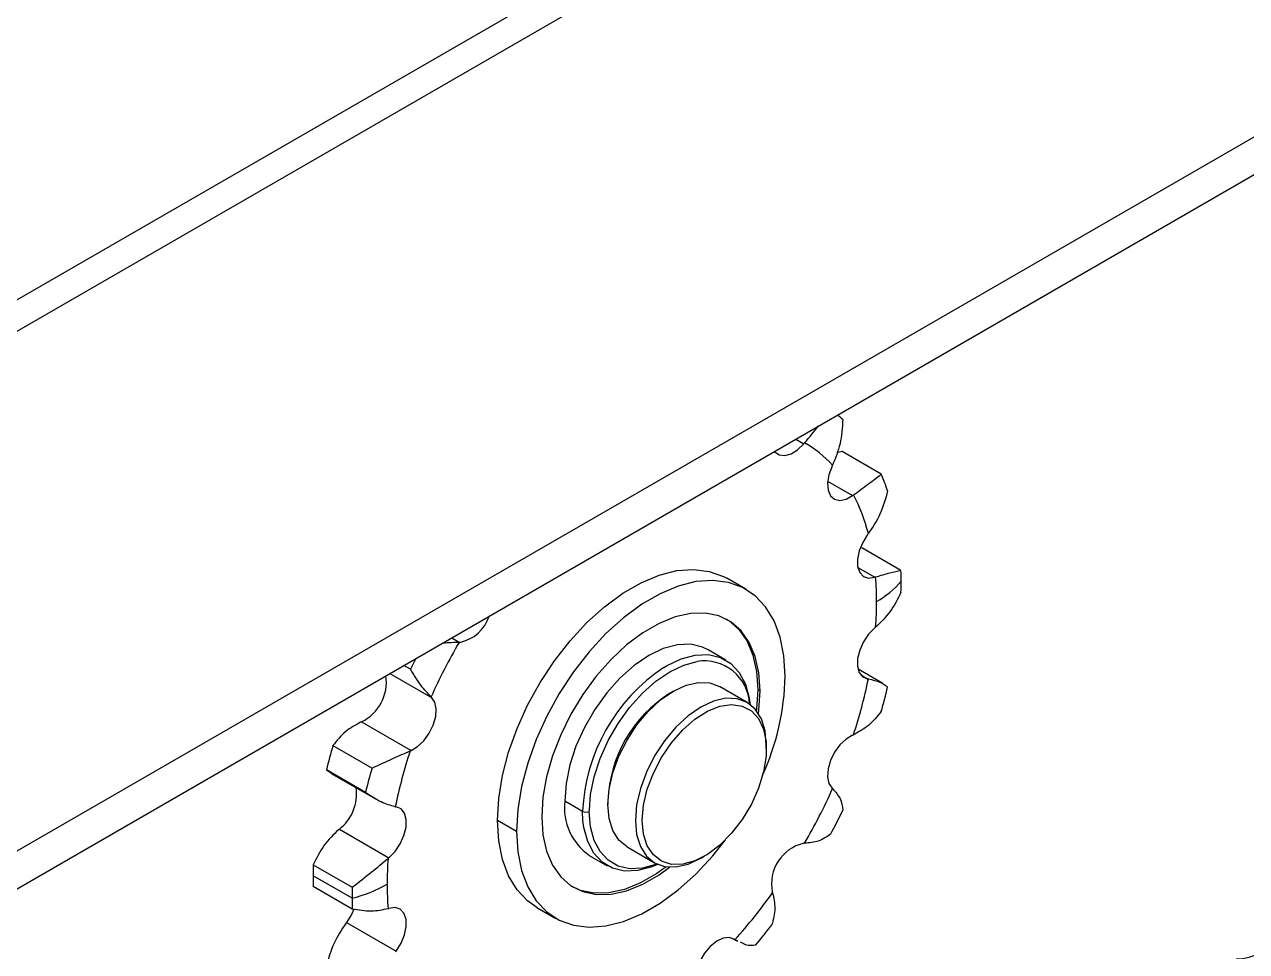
# Model space of a CAD drawing. Header units: metres. Extents: x 0 to 21025, y 0 to 14850.
# Drawn here: x 11885.3 to 12011, y 4876 to 4971.4 of the extents above; entities that cross this region are included whole.
import ezdxf

# ---------------------------------------------------------------- set-up
doc = ezdxf.new("R2010")
doc.units = ezdxf.units.M
doc.header["$LTSCALE"] = 25
doc.layers.add('SL4', color=4, linetype='Continuous')

msp = doc.modelspace()

# ---------------------------------------------------------------- linework, layer by layer
at = {"layer": 'SL4'}
for p, q in [((12077.56, 5054.518), (11524.454, 4735.217)), ((11527.244, 4733.607), (12082.322, 5054.047)), ((11576.984, 4708.867), (12128.62, 5027.32)), ((11586.938, 4710.725), (12128.62, 5023.431)), ((11964.605, 4928.747), (11965.44, 4928.265)), ((11969.381, 4927.458), (11968.832, 4927.318)), ((11973.401, 4925.137), (11969.381, 4927.458)), ((11967.89, 4924.419), (11970.459, 4922.936)), ((11975.435, 4915.231), (11971.415, 4917.552)), ((11970.998, 4915.544), (11972.738, 4914.539)), ((11959.479, 4913.301), (11957.52, 4914.432)), ((11929.222, 4908.321), (11930.058, 4907.839)), ((11957.428, 4906.022), (11955.589, 4907.084)), ((11922.859, 4904.648), (11927.155, 4902.168)), ((11924.965, 4905.068), (11924.276, 4905.465)), ((11973.574, 4903.603), (11971.019, 4905.077)), ((11971.303, 4904.493), (11972.003, 4904.088)), ((11959.61, 4901.656), (11956.782, 4903.289)), ((11952.019, 4902.817), (11951.665, 4902.613)), ((11960.711, 4902.987), (11960.936, 4902.857)), ((11919.941, 4899.659), (11925.039, 4896.715)), ((11916.998, 4897.218), (11921.019, 4894.897)), ((11961.583, 4896.887), (11961.583, 4897.295)), ((11920.355, 4892.409), (11916.335, 4894.73)), ((11916.335, 4894.73), (11916.849, 4894.39)), ((11916.826, 4894.352), (11921.37, 4891.728)), ((11942.683, 4890.457), (11940.845, 4891.519)), ((11945.285, 4891.56), (11945.285, 4891.152)), ((11935.888, 4888.397), (11933.929, 4889.528)), ((11942.723, 4889.527), (11942.683, 4890.457)), ((11943.374, 4890.457), (11943.376, 4890.621)), ((11917.661, 4888.63), (11922.76, 4885.687)), ((11943.375, 4885.926), (11945.214, 4884.865)), ((11947.258, 4886.791), (11950.086, 4885.158)), ((11954.849, 4885.63), (11955.203, 4885.835)), ((11914.964, 4884.964), (11918.985, 4882.643)), ((11918.968, 4881.513), (11914.948, 4883.834)), ((11918.985, 4880.403), (11914.964, 4882.724)), ((11937.978, 4880.58), (11939.936, 4879.449)), ((11918.396, 4879.028), (11923.494, 4876.085)), ((11958.04, 4877.421), (11958.619, 4877.087)), ((11958.146, 4877.377), (11958.288, 4877.295)), ((11958.601, 4877.134), (11958.35, 4877.254))]:
    msp.add_line(p, q, dxfattribs=at)
at = {"layer": 'SL4', "flags": 128}
for points in [[(11962.43, 4927.492), (11962.465, 4927.448), (11962.911, 4927.125), (11963.484, 4927.049), (11964.134, 4927.228), (11964.805, 4927.645), (11965.44, 4928.265)], [(11968.343, 4925.946), (11968.017, 4925.079), (11967.875, 4924.239), (11967.93, 4923.497), (11968.177, 4922.918), (11968.595, 4922.551), (11969.147, 4922.429), (11969.787, 4922.561), (11970.459, 4922.936)], [(11972.003, 4918.927), (11971.496, 4918.125), (11971.138, 4917.262), (11970.96, 4916.411), (11970.979, 4915.646), (11971.191, 4915.033), (11971.58, 4914.624), (11972.111, 4914.454), (11972.738, 4914.539)], [(11933.929, 4889.528), (11934.058, 4891.775), (11934.442, 4894.129), (11935.073, 4896.546), (11935.941, 4898.981), (11937.029, 4901.388), (11938.316, 4903.723), (11939.779, 4905.943), (11941.391, 4908.005), (11943.121, 4909.871), (11944.937, 4911.507), (11946.806, 4912.883), (11948.692, 4913.971), (11950.561, 4914.754), (11952.377, 4915.214), (11954.107, 4915.345), (11955.718, 4915.144), (11957.182, 4914.614), (11957.52, 4914.432)], [(11963.527, 4904.353), (11963.399, 4906.452), (11963.015, 4908.363), (11962.383, 4910.05), (11961.515, 4911.483), (11960.428, 4912.635), (11959.14, 4913.483), (11957.677, 4914.013), (11956.066, 4914.215), (11954.336, 4914.084), (11952.519, 4913.623), (11950.651, 4912.841), (11948.765, 4911.752), (11946.896, 4910.377), (11945.08, 4908.74), (11943.35, 4906.874), (11941.738, 4904.812), (11940.275, 4902.593), (11938.988, 4900.258), (11937.9, 4897.85), (11937.032, 4895.415), (11936.4, 4892.998), (11936.017, 4890.644), (11935.888, 4888.397)], [(11960.936, 4902.857), (11960.811, 4904.717), (11960.437, 4906.391), (11959.824, 4907.841), (11958.985, 4909.035), (11957.939, 4909.946), (11956.708, 4910.554), (11955.322, 4910.845), (11953.81, 4910.813), (11952.206, 4910.459), (11950.547, 4909.789), (11948.869, 4908.821), (11947.209, 4907.574), (11945.605, 4906.077), (11944.093, 4904.363), (11942.707, 4902.471), (11941.477, 4900.443), (11940.43, 4898.323), (11939.591, 4896.161), (11938.978, 4894.003), (11938.605, 4891.898), (11938.479, 4889.893)], [(11957.421, 4910.258), (11957.713, 4910.076), (11958.76, 4909.165), (11959.599, 4907.971), (11960.212, 4906.521), (11960.585, 4904.847), (11960.711, 4902.987)], [(11972.738, 4909.324), (11972.111, 4908.685), (11971.58, 4907.902), (11971.191, 4907.045), (11970.979, 4906.186), (11970.96, 4905.4), (11971.138, 4904.754), (11971.496, 4904.304), (11972.003, 4904.088)], [(11955.589, 4907.084), (11955.034, 4907.351), (11953.801, 4907.636), (11952.436, 4907.583), (11950.982, 4907.193), (11949.482, 4906.479), (11947.982, 4905.462), (11946.528, 4904.172), (11945.164, 4902.65), (11943.93, 4900.941), (11942.866, 4899.097), (11942.002, 4897.174), (11941.366, 4895.231), (11940.976, 4893.327), (11940.845, 4891.519)], [(11943.376, 4890.621), (11943.5, 4892.193), (11943.875, 4894.021), (11944.485, 4895.886), (11945.314, 4897.732), (11946.336, 4899.502), (11947.52, 4901.143), (11948.83, 4902.605), (11950.226, 4903.843), (11951.666, 4904.819), (11953.106, 4905.505), (11954.462, 4905.873)], [(11951.028, 4905.243), (11951.321, 4905.418), (11952.821, 4906.132), (11954.275, 4906.522), (11955.639, 4906.575), (11956.873, 4906.289), (11957.937, 4905.675), (11958.801, 4904.749), (11959.437, 4903.541), (11959.827, 4902.086), (11959.919, 4901.361)], [(11947.258, 4886.791), (11947.257, 4886.791), (11946.42, 4887.486), (11945.797, 4888.472), (11945.414, 4889.709), (11945.285, 4891.152), (11945.414, 4892.744), (11945.797, 4894.424), (11946.42, 4896.128), (11947.257, 4897.79), (11948.278, 4899.347), (11949.442, 4900.738), (11950.706, 4901.91), (11952.02, 4902.818), (11953.334, 4903.427), (11954.597, 4903.714), (11955.762, 4903.667), (11956.782, 4903.289)], [(11925.039, 4896.715), (11925.711, 4897.116), (11926.351, 4897.723), (11926.903, 4898.483), (11927.321, 4899.332), (11927.568, 4900.197), (11927.623, 4901.002), (11927.481, 4901.678), (11927.155, 4902.168)], [(11961.583, 4897.295), (11961.454, 4898.738), (11961.071, 4899.976), (11960.448, 4900.961), (11959.611, 4901.656), (11958.59, 4902.034), (11957.426, 4902.081), (11956.162, 4901.794), (11954.848, 4901.185), (11953.534, 4900.277), (11952.271, 4899.105), (11951.106, 4897.714), (11950.086, 4896.158), (11949.248, 4894.495), (11948.626, 4892.792), (11948.242, 4891.111), (11948.113, 4889.519), (11948.113, 4889.519)], [(11960.711, 4902.987), (11960.585, 4900.982), (11960.565, 4900.82)], [(11960.769, 4900.533), (11960.811, 4900.852), (11960.936, 4902.857)], [(11948.82, 4889.519), (11948.951, 4891.078), (11949.337, 4892.724), (11949.964, 4894.389), (11950.805, 4896.006), (11951.826, 4897.508), (11952.985, 4898.834), (11954.235, 4899.93), (11955.525, 4900.75), (11956.801, 4901.261), (11958.012, 4901.442), (11959.108, 4901.286), (11960.044, 4900.799), (11960.782, 4900.001), (11961.291, 4898.924), (11961.551, 4897.614), (11961.551, 4896.123), (11961.291, 4894.512), (11960.782, 4892.848), (11960.044, 4891.198), (11959.108, 4889.631), (11958.012, 4888.209), (11956.801, 4886.993), (11955.525, 4886.03), (11954.235, 4885.361), (11952.985, 4885.013), (11951.826, 4885.001), (11950.805, 4885.324), (11949.964, 4885.97), (11949.337, 4886.912), (11948.951, 4888.111), (11948.82, 4889.519)], [(11970.459, 4898.296), (11969.787, 4897.895), (11969.147, 4897.289), (11968.595, 4896.528), (11968.177, 4895.679), (11967.93, 4894.815), (11967.875, 4894.01), (11968.017, 4893.333), (11968.343, 4892.843)], [(11922.76, 4885.687), (11923.387, 4886.327), (11923.918, 4887.109), (11924.307, 4887.967), (11924.519, 4888.825), (11924.537, 4889.612), (11924.36, 4890.258), (11924.002, 4890.708), (11923.494, 4890.923)], [(11937.978, 4880.58), (11937.029, 4881.246), (11935.941, 4882.397), (11935.073, 4883.83), (11934.442, 4885.518), (11934.058, 4887.429), (11933.929, 4889.528)], [(11938.479, 4889.893), (11938.605, 4888.033), (11938.978, 4886.359), (11939.591, 4884.909), (11940.43, 4883.715), (11941.477, 4882.804), (11942.707, 4882.196), (11944.093, 4881.905), (11945.605, 4881.937), (11947.209, 4882.291), (11948.869, 4882.961), (11950.547, 4883.929), (11951.639, 4884.717)], [(11950.405, 4884.997), (11949.821, 4884.755), (11948.367, 4884.366), (11947.002, 4884.313), (11945.769, 4884.598), (11944.704, 4885.213), (11943.841, 4886.138), (11943.204, 4887.347), (11942.815, 4888.801), (11942.723, 4889.527)], [(11950.34, 4885.027), (11950.226, 4884.983), (11948.83, 4884.609), (11947.52, 4884.559), (11946.336, 4884.832), (11945.314, 4885.423), (11944.485, 4886.311), (11943.875, 4887.471), (11943.5, 4888.868), (11943.374, 4890.457)], [(11948.113, 4889.519), (11948.242, 4888.077), (11948.626, 4886.839), (11949.248, 4885.853), (11950.086, 4885.158), (11951.106, 4884.78), (11952.271, 4884.734), (11953.534, 4885.021), (11954.848, 4885.63), (11954.849, 4885.63)], [(11935.888, 4888.397), (11936.017, 4886.298), (11936.4, 4884.387), (11937.032, 4882.7), (11937.9, 4881.267), (11938.988, 4880.115), (11940.275, 4879.267), (11941.738, 4878.737), (11943.35, 4878.535), (11945.08, 4878.666), (11946.896, 4879.127), (11948.765, 4879.909), (11950.651, 4880.998), (11952.519, 4882.373), (11954.336, 4884.01), (11956.066, 4885.876), (11957.388, 4887.542)], [(11951.288, 4884.75), (11950.321, 4884.059), (11948.643, 4883.091), (11946.984, 4882.422), (11945.38, 4882.067), (11943.868, 4882.035), (11942.481, 4882.326), (11941.543, 4882.753)], [(11919.155, 4880.387), (11918.904, 4879.829), (11918.396, 4879.028)], [(11923.494, 4876.085), (11924.002, 4876.886), (11924.36, 4877.749), (11924.537, 4878.6), (11924.519, 4879.365), (11924.307, 4879.979), (11923.918, 4880.388), (11923.387, 4880.557), (11922.76, 4880.472)], [(11958.288, 4877.295), (11957.766, 4877.483), (11957.144, 4877.417), (11956.475, 4877.103), (11955.817, 4876.567), (11955.226, 4875.856), (11954.753, 4875.032), (11954.44, 4874.165), (11954.312, 4873.329)]]:
    msp.add_lwpolyline(points, dxfattribs=at)
at = {"layer": 'SL4'}
for centre, radius, start, end in [((11960.253, 4920.518), 13.762, 48.03771, 51.08299), ((11983.905, 4912.596), 24.217, 139.38552, 139.68238), ((11959.436, 4917.792), 12.195, 42.69497, 60.06194), ((11944.75, 4937.277), 26.173, 334.34682, 334.6287), ((11954.103, 4916.712), 21.057, 18.56036, 23.58272), ((11980.664, 4908.943), 17.319, 125.73297, 126.10417), ((11953.897, 4914.304), 18.788, 14.56516, 27.57792), ((11951.748, 4934.354), 25.461, 322.70567, 322.99278), ((11975.824, 4904.935), 10.088, 107.27975, 107.81197), ((11941.572, 4912.07), 31.355, 359.94756, 4.56954), ((11938.759, 4914.125), 36.693, 359.99249, 1.72651), ((11968.542, 4919.938), 9.033, 299.04532, 319.90875), ((11936.82, 4914.125), 38.632, 358.31738, 359.99287), ((11937.1, 4912.07), 35.827, 355.72534, 359.95411), ((11929.257, 4911.759), 4.001, 281.54883, 342.27615), ((11960.298, 4924.253), 19.433, 309.80446, 310.14824), ((11982.861, 4877.222), 61.11, 149.93061, 155.85297), ((11929.9, 4901.218), 6.623, 88.63483, 89.33941), ((11986.468, 4875.118), 68.408, 152.99039, 154.03575), ((11955.225, 4901.305), 4.631, 2.44284, 99.48726), ((11961.438, 4889.621), 18.773, 123.67712, 177.44491), ((11917.897, 4903.778), 4.599, 296.38857, 7.92423), ((11937.172, 4904.994), 26.363, 335.6901, 358.60736), ((11922.198, 4914.303), 50.921, 341.72409, 348.41288), ((11971.09, 4898.321), 5.839, 80.2347, 81.001), ((11918.491, 4916.712), 57.187, 343.77857, 346.35839), ((11930.836, 4906.136), 5.413, 226.34362, 227.14968), ((11958.986, 4891.019), 13.712, 122.26897, 177.73641), ((11924.585, 4888.738), 11.868, 113.03868, 113.51627), ((11965.814, 4909.217), 11.868, 293.03868, 293.51627), ((11971.909, 4881.243), 57.187, 163.77857, 166.35839), ((11973.3, 4880.708), 50.921, 161.72409, 168.41288), ((11929.683, 4885.794), 11.868, 113.03868, 113.51627), ((11975.929, 4878.922), 57.187, 163.77857, 166.35839), ((11914.879, 4892.228), 4.547, 307.71741, 8.21257), ((11912.636, 4917.79), 61.11, 329.93061, 335.85297), ((11964.662, 4888.875), 5.413, 46.34362, 47.14968), ((11924.408, 4896.69), 5.839, 260.2347, 261.001), ((11946.787, 4890.838), 5.98, 173.46674, 235.22108), ((11943.029, 4891.124), 0.751, 242.60967, 297.39033), ((11907.749, 4920.617), 68.635, 331.74964, 334.03393), ((11930.102, 4873.702), 19.433, 129.80446, 130.14824), ((11966.387, 4883.006), 4.272, 102.80111, 191.41526), ((11965.598, 4893.794), 6.623, 268.63483, 269.33941), ((11935.2, 4870.758), 19.433, 129.80446, 130.14824), ((11953.58, 4883.829), 38.632, 178.31738, 179.99287), ((11958.398, 4882.942), 35.827, 175.72534, 179.95411), ((11951.641, 4883.829), 36.693, 179.99249, 181.72651), ((11915.157, 4896.112), 15.089, 284.62992, 299.42742), ((11957.601, 4881.508), 38.632, 178.31738, 179.99287), ((11953.926, 4882.942), 31.355, 179.94756, 184.56954), ((11915.541, 4915.636), 57.496, 318.12136, 324.2895), ((11953.823, 4879.446), 8.805, 17.37575, 17.95852), ((11955.661, 4881.508), 36.693, 179.99249, 181.72651), ((11919.674, 4890.077), 10.088, 287.27975, 287.81197), ((11938.651, 4863.601), 25.461, 142.70567, 142.99278), ((11911.004, 4918.187), 64.576, 320.0159, 322.39496), ((11961.195, 4881.552), 5.155, 235.6701, 236.50283), ((12009.802, 4880.645), 5.376, 271.17027, 328.82435), ((11943.75, 4860.657), 25.461, 142.70567, 142.99278)]:
    msp.add_arc(centre, radius, start, end, dxfattribs=at)
for points, knots in [([(11965.522, 4928.36), (11966.023, 4928.951), (11966.536, 4929.555), (11966.945, 4930.092), (11966.954, 4930.103)], [0, 0, 0, 0, 0.9789848, 1, 1, 1, 1]), ([(11969.455, 4930.751), (11969.403, 4929.919), (11969.301, 4928.304), (11968.693, 4926.794), (11968.399, 4926.062)], [0, 0, 0, 0, 0.51526331, 1, 1, 1, 1]), ([(11970.55, 4923.002), (11971.084, 4923.392), (11972.187, 4924.199), (11972.988, 4924.818), (11973.401, 4925.137)], [0, 0, 0, 0, 0.4847219, 1, 1, 1, 1]), ([(11974.065, 4923.415), (11973.841, 4922.604), (11973.408, 4921.03), (11972.514, 4919.682), (11972.081, 4919.028)], [0, 0, 0, 0, 0.5152637, 1, 1, 1, 1]), ([(11972.828, 4914.568), (11973.344, 4914.724), (11974.41, 4915.046), (11975.087, 4915.168), (11975.435, 4915.231)], [0, 0, 0, 0, 0.48472482, 1, 1, 1, 1]), ([(11975.435, 4912.991), (11975.087, 4912.288), (11974.41, 4910.925), (11973.344, 4909.897), (11972.828, 4909.399)], [0, 0, 0, 0, 0.5152541, 1, 1, 1, 1]), ([(11928.258, 4907.765), (11928.272, 4907.766), (11928.943, 4907.852), (11929.465, 4907.846), (11929.976, 4907.84)], [0, 0, 0, 0, 0.0210148, 1, 1, 1, 1]), ([(11927.099, 4902.22), (11926.754, 4902.583), (11926.043, 4903.332), (11925.332, 4904.477), (11924.965, 4905.068)], [0, 0, 0, 0, 0.4847365, 1, 1, 1, 1]), ([(11972.081, 4904.076), (11972.514, 4903.98), (11973.408, 4903.783), (11973.841, 4903.414), (11974.065, 4903.224)], [0, 0, 0, 0, 0.484736, 1, 1, 1, 1]), ([(11973.401, 4900.737), (11972.988, 4900.216), (11972.187, 4899.206), (11971.084, 4898.619), (11970.55, 4898.335)], [0, 0, 0, 0, 0.5152562, 1, 1, 1, 1]), ([(11919.85, 4899.62), (11919.315, 4899.335), (11918.213, 4898.749), (11917.411, 4897.739), (11916.998, 4897.218)], [0, 0, 0, 0, 0.48472194, 1, 1, 1, 1]), ([(11921.019, 4894.897), (11921.746, 4895.236), (11923.157, 4895.894), (11924.363, 4896.421), (11924.948, 4896.676)], [0, 0, 0, 0, 0.5152562, 1, 1, 1, 1]), ([(11923.417, 4890.936), (11922.934, 4891.06), (11921.937, 4891.317), (11920.893, 4892.038), (11920.355, 4892.409)], [0, 0, 0, 0, 0.4847361, 1, 1, 1, 1]), ([(11968.399, 4892.791), (11968.693, 4892.457), (11969.301, 4891.768), (11969.403, 4890.975), (11969.455, 4890.566)], [0, 0, 0, 0, 0.4847365, 1, 1, 1, 1]), ([(11917.572, 4888.556), (11917.055, 4888.057), (11915.99, 4887.03), (11915.313, 4885.666), (11914.964, 4884.964)], [0, 0, 0, 0, 0.4847248, 1, 1, 1, 1]), ([(11968.208, 4888.13), (11967.8, 4887.843), (11967.007, 4887.287), (11966.007, 4887.209), (11965.522, 4887.171)], [0, 0, 0, 0, 0.5152637, 1, 1, 1, 1]), ([(11918.985, 4882.643), (11919.648, 4883.164), (11920.935, 4884.175), (11922.104, 4885.143), (11922.67, 4885.612)], [0, 0, 0, 0, 0.51525405, 1, 1, 1, 1]), ([(11962.226, 4882.075), (11962.344, 4881.545), (11962.586, 4880.451), (11962.307, 4879.35), (11962.163, 4878.782)], [0, 0, 0, 0, 0.4847353, 1, 1, 1, 1]), ([(11922.67, 4880.444), (11922.104, 4880.317), (11920.935, 4880.054), (11919.648, 4880.284), (11918.985, 4880.403)], [0, 0, 0, 0, 0.4847248, 1, 1, 1, 1]), ([(11918.319, 4878.926), (11917.886, 4878.272), (11916.992, 4876.924), (11916.558, 4875.351), (11916.335, 4874.54)], [0, 0, 0, 0, 0.48473611, 1, 1, 1, 1]), ([(11960.483, 4876.692), (11960.151, 4876.648), (11959.668, 4876.584), (11959.096, 4876.89), (11958.918, 4876.985)], [0, 0, 0, 0, 0.6884156, 1, 1, 1, 1])]:
    msp.add_open_spline(points, degree=3, knots=knots, dxfattribs=at)

doc.saveas('drawing.dxf')
